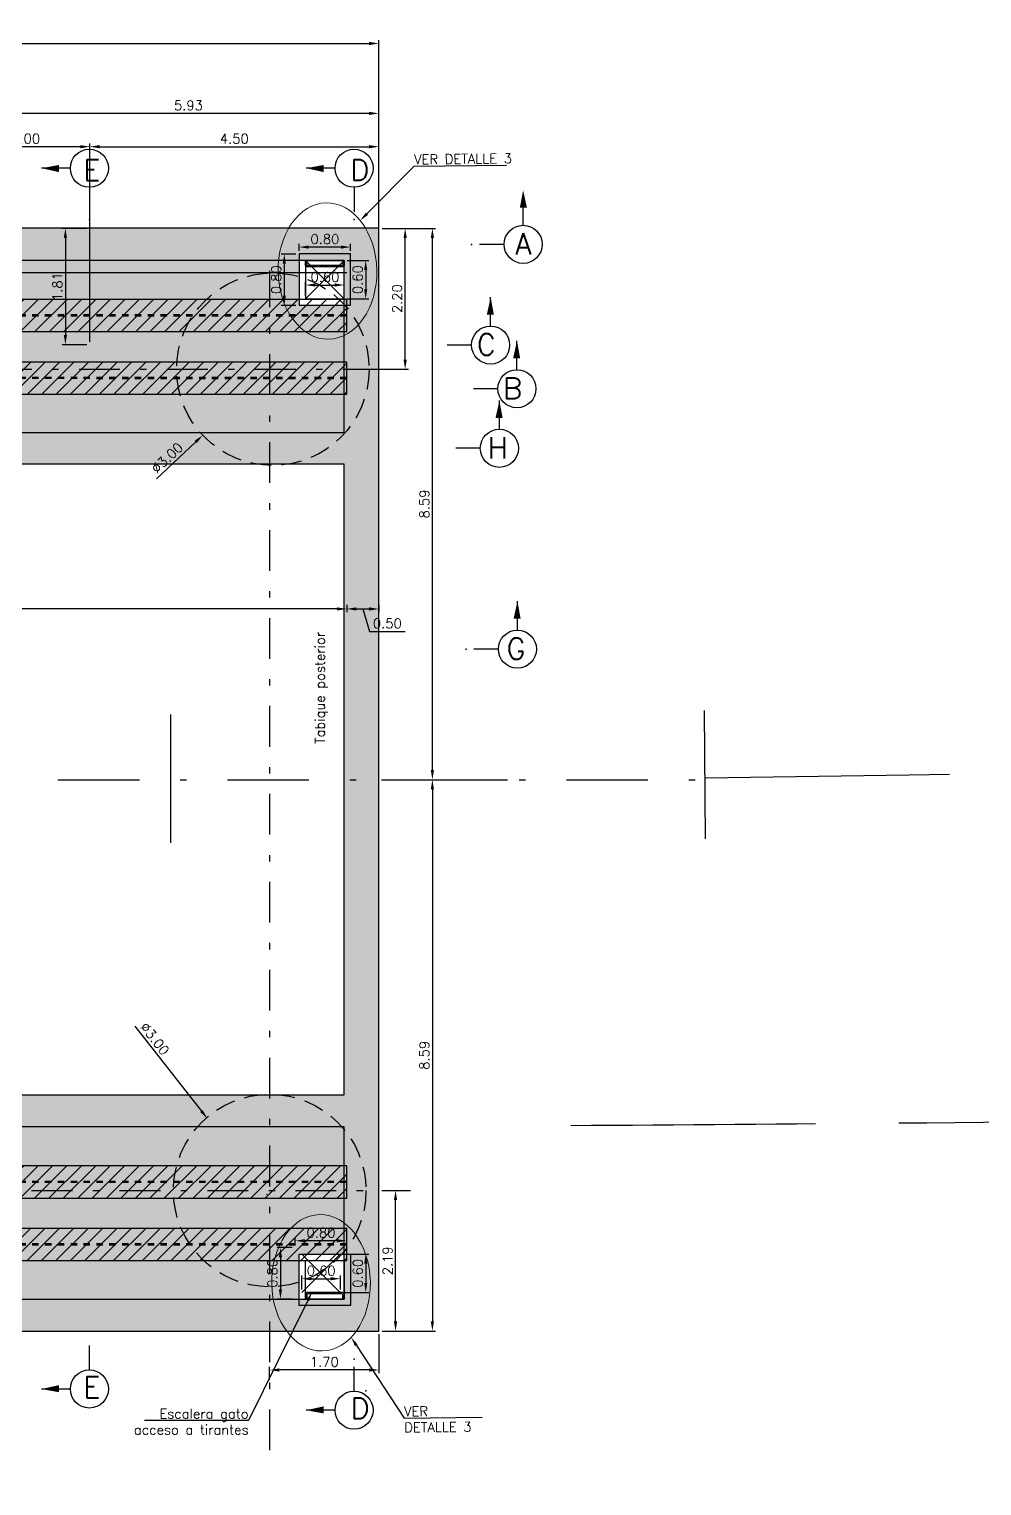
# Model space of a CAD drawing. Header units: metres. Extents: x 1080427 to 1081241, y 976768 to 977191.
# Drawn here: x 1081113.28 to 1081128.13, y 976937.18 to 976959.87 of the extents above; entities that cross this region are included whole.
import ezdxf
from ezdxf import colors
from ezdxf.entities.mleader import LeaderData, LeaderLine
from ezdxf.math import Vec2, Vec3

# ---------------------------------------------------------------- set-up
doc = ezdxf.new("R2010")
doc.units = ezdxf.units.M
doc.header["$LTSCALE"] = 25.4
for name, pattern in [('DASHDOT', [1, 0.5, -0.25, 0, -0.25]), ('DASHED', [0.75, 0.5, -0.25]), ('HIDDEN', [0.375, 0.25, -0.125])]:
    doc.linetypes.add(name, pattern=pattern)
for name, color, linetype in [('CIRCULOCONTRAP', 130, 'Continuous'), ('CONTRAPESO', 3, 'Continuous'), ('DGEO_S3E1_NUEV_BVIA', 60, 'Continuous'), ('dgeo_s3e1_nuevSTALBL', 7, 'Continuous'), ('DIMCONTRAPESO', 1, 'Continuous'), ('EJE APOYOS', 9, 'DASHDOT'), ('EJE PUENTE', 41, 'DASHDOT'), ('ESCALERAGATO', 53, 'Continuous'), ('PERFIL MET', 37, 'Continuous'), ('PILA', 3, 'Continuous'), ('R175COTR', 7, 'Continuous')]:
    doc.layers.add(name, color=color, linetype=linetype)
for name, color, linetype, lineweight in [('COTA', 1, 'Continuous', 30), ('OTROS', 8, 'Continuous', 5), ('SOLIDOREFCONT', 254, 'Continuous', 5), ('TAPACCESO', 30, 'Continuous', 30)]:
    doc.layers.add(name, color=color, linetype=linetype, lineweight=lineweight)
doc.styles.add('romans', font='romans.shx')
doc.dimstyles.new('Copy 75', dxfattribs={"dimtxt": 0.15, "dimasz": 0.15, "dimexe": 0.05, "dimexo": 0.05, "dimgap": 0.05, "dimtad": 1, "dimzin": 0, "dimdsep": 46, "dimtxsty": 'romans', "dimcen": 0.002, "dimclrd": 1, "dimclre": 1, "dimclrt": 3, "dimadec": 4, "dimazin": 0, "dimtfac": 1, "dimtofl": 0, "dimtmove": 1, "dimatfit": 3, "dimfxl": 1, "dimtolj": 1, "dimtzin": 0, "dimarcsym": 1})

# ---------------------------------------------------------------- blocks, each defined once
blk = doc.blocks.new('sta_tic')
blk.add_line((0, -0.04165), (0, 0.04165))
blk = doc.blocks.new('*D480')
at = {"layer": 'Defpoints', "color": 0, "transparency": 16777216}
for p in [(1081118.731, 976959.65), (1081118.731, 976958.078), (1081101.731, 976957.558)]:
    blk.add_point(p, dxfattribs=at)
at = {"layer": 'DIMCONTRAPESO', "color": 1, "lineweight": -2, "transparency": 16777216}
for p, q in [((1081101.731, 976957.608), (1081101.731, 976959.7)), ((1081101.881, 976959.65), (1081118.581, 976959.65)), ((1081118.731, 976958.128), (1081118.731, 976959.7))]:
    blk.add_line(p, q, dxfattribs=at)
at = {"layer": 'DIMCONTRAPESO', "color": 1, "transparency": 16777216}
for points in [[(1081101.881, 976959.675), (1081101.881, 976959.625), (1081101.731, 976959.65)], [(1081118.581, 976959.675), (1081118.581, 976959.625), (1081118.731, 976959.65)]]:
    blk.add_solid(points, dxfattribs=at)
at = {"layer": 'DIMCONTRAPESO', "color": 3, "transparency": 16777216, "insert": (1081110.231, 976959.775), "char_height": 0.15, "attachment_point": 5, "style": 'romans'}
blk.add_mtext('\\A1;17.00', dxfattribs=at)
blk = doc.blocks.new('*D481')
at = {"layer": 'Defpoints', "color": 0, "transparency": 16777216}
for p in [(1081118.231, 976950.952), (1081118.731, 976950.952), (1081118.731, 976950.84)]:
    blk.add_point(p, dxfattribs=at)
at = {"layer": 'DIMCONTRAPESO', "color": 1, "lineweight": -2, "transparency": 16777216}
for p, q in [((1081118.231, 976950.902), (1081118.231, 976950.79)), ((1081118.381, 976950.84), (1081118.581, 976950.84)), ((1081118.481, 976950.84), (1081118.586, 976950.49)), ((1081118.731, 976950.902), (1081118.731, 976950.79)), ((1081118.586, 976950.49), (1081119.144, 976950.49))]:
    blk.add_line(p, q, dxfattribs=at)
at = {"layer": 'DIMCONTRAPESO', "color": 1, "transparency": 16777216}
for points in [[(1081118.381, 976950.865), (1081118.381, 976950.815), (1081118.231, 976950.84)], [(1081118.581, 976950.865), (1081118.581, 976950.815), (1081118.731, 976950.84)]]:
    blk.add_solid(points, dxfattribs=at)
at = {"layer": 'DIMCONTRAPESO', "color": 3, "transparency": 16777216, "insert": (1081118.865, 976950.615), "char_height": 0.15, "attachment_point": 5, "style": 'romans'}
blk.add_mtext('\\A1;0.50', dxfattribs=at)
blk = doc.blocks.new('*D511')
at = {"layer": 'Defpoints', "color": 0, "transparency": 16777216}
for p in [(1081112.801, 976958.561), (1081112.801, 976958.561), (1081118.731, 976955.175)]:
    blk.add_point(p, dxfattribs=at)
at = {"layer": 'DIMCONTRAPESO', "color": 1, "lineweight": -2, "transparency": 16777216}
for p, q in [((1081118.581, 976958.561), (1081112.951, 976958.561)), ((1081118.731, 976955.225), (1081118.731, 976958.611))]:
    blk.add_line(p, q, dxfattribs=at)
at = {"layer": 'DIMCONTRAPESO', "color": 1, "transparency": 16777216}
for points in [[(1081112.951, 976958.586), (1081112.951, 976958.536), (1081112.801, 976958.561)], [(1081118.581, 976958.586), (1081118.581, 976958.536), (1081118.731, 976958.561)]]:
    blk.add_solid(points, dxfattribs=at)
at = {"layer": 'DIMCONTRAPESO', "color": 3, "transparency": 16777216, "insert": (1081115.766, 976958.686), "char_height": 0.15, "attachment_point": 5, "style": 'romans'}
blk.add_mtext('\\A1;5.93', dxfattribs=at)
blk = doc.blocks.new('*D488')
at = {"layer": 'Defpoints', "color": 0, "transparency": 16777216}
for p in [(1081118.734, 976956.77), (1081119.142, 976956.77), (1081118.732, 976954.575)]:
    blk.add_point(p, dxfattribs=at)
at = {"layer": 'DIMCONTRAPESO', "color": 1, "lineweight": -2, "transparency": 16777216}
for p, q in [((1081118.784, 976956.77), (1081119.192, 976956.77)), ((1081119.142, 976954.725), (1081119.142, 976956.62)), ((1081118.782, 976954.575), (1081119.192, 976954.575))]:
    blk.add_line(p, q, dxfattribs=at)
at = {"layer": 'DIMCONTRAPESO', "color": 1, "transparency": 16777216}
for points in [[(1081119.117, 976956.62), (1081119.167, 976956.62), (1081119.142, 976956.77)], [(1081119.117, 976954.725), (1081119.167, 976954.725), (1081119.142, 976954.575)]]:
    blk.add_solid(points, dxfattribs=at)
at = {"layer": 'DIMCONTRAPESO', "color": 3, "transparency": 16777216, "insert": (1081119.017, 976955.673), "char_height": 0.15, "attachment_point": 5, "rotation": 90, "style": 'romans'}
blk.add_mtext('\\A1;2.20', dxfattribs=at)
blk = doc.blocks.new('*D512')
at = {"layer": 'Defpoints', "color": 0, "transparency": 16777216}
for p in [(1081118.731, 976941.779), (1081118.992, 976941.779), (1081118.734, 976939.589)]:
    blk.add_point(p, dxfattribs=at)
at = {"layer": 'DIMCONTRAPESO', "color": 1, "lineweight": -2, "transparency": 16777216}
for p, q in [((1081118.781, 976941.779), (1081119.042, 976941.779)), ((1081118.992, 976939.739), (1081118.992, 976941.629)), ((1081118.784, 976939.589), (1081119.042, 976939.589))]:
    blk.add_line(p, q, dxfattribs=at)
at = {"layer": 'DIMCONTRAPESO', "color": 1, "transparency": 16777216}
for points in [[(1081118.967, 976941.629), (1081119.017, 976941.629), (1081118.992, 976941.779)], [(1081118.967, 976939.739), (1081119.017, 976939.739), (1081118.992, 976939.589)]]:
    blk.add_solid(points, dxfattribs=at)
at = {"layer": 'DIMCONTRAPESO', "color": 3, "transparency": 16777216, "insert": (1081118.867, 976940.684), "char_height": 0.15, "attachment_point": 5, "rotation": 90, "style": 'romans'}
blk.add_mtext('\\A1;2.19', dxfattribs=at)
blk = doc.blocks.new('*D513')
at = {"layer": 'Defpoints', "color": 0, "transparency": 16777216}
for p in [(1081118.734, 976939.589), (1081117.031, 976938.983), (1081117.031, 976938.778)]:
    blk.add_point(p, dxfattribs=at)
at = {"layer": 'DIMCONTRAPESO', "color": 1, "lineweight": -2, "transparency": 16777216}
for p, q in [((1081118.734, 976939.539), (1081118.734, 976938.933)), ((1081117.031, 976938.828), (1081117.031, 976939.033)), ((1081118.584, 976938.983), (1081117.181, 976938.983))]:
    blk.add_line(p, q, dxfattribs=at)
at = {"layer": 'DIMCONTRAPESO', "color": 1, "transparency": 16777216}
for points in [[(1081117.181, 976939.008), (1081117.181, 976938.958), (1081117.031, 976938.983)], [(1081118.584, 976939.008), (1081118.584, 976938.958), (1081118.734, 976938.983)]]:
    blk.add_solid(points, dxfattribs=at)
at = {"layer": 'DIMCONTRAPESO', "color": 3, "transparency": 16777216, "insert": (1081117.883, 976939.108), "char_height": 0.15, "attachment_point": 5, "style": 'romans'}
blk.add_mtext('\\A1;1.70', dxfattribs=at)
blk = doc.blocks.new('*D489')
at = {"layer": 'Defpoints', "color": 0, "transparency": 16777216}
for p in [(1081102.231, 976950.84), (1081102.231, 976950.84), (1081118.231, 976950.84)]:
    blk.add_point(p, dxfattribs=at)
at = {"layer": 'DIMCONTRAPESO', "color": 1, "lineweight": -2, "transparency": 16777216}
blk.add_line((1081118.081, 976950.84), (1081102.381, 976950.84), dxfattribs=at)
at = {"layer": 'DIMCONTRAPESO', "color": 1, "transparency": 16777216}
for points in [[(1081102.381, 976950.865), (1081102.381, 976950.815), (1081102.231, 976950.84)], [(1081118.081, 976950.865), (1081118.081, 976950.815), (1081118.231, 976950.84)]]:
    blk.add_solid(points, dxfattribs=at)
at = {"layer": 'DIMCONTRAPESO', "color": 3, "transparency": 16777216, "insert": (1081110.231, 976950.965), "char_height": 0.15, "attachment_point": 5, "style": 'romans'}
blk.add_mtext('\\A1;16.00', dxfattribs=at)
blk = doc.blocks.new('*D514')
at = {"layer": 'Defpoints', "color": 0, "transparency": 16777216}
for p in [(1081119.376, 976948.18), (1081118.734, 976939.589), (1081119.566, 976939.589)]:
    blk.add_point(p, dxfattribs=at)
at = {"layer": 'DIMCONTRAPESO', "color": 1, "lineweight": -2, "transparency": 16777216}
for p, q in [((1081119.426, 976948.18), (1081119.616, 976948.18)), ((1081119.566, 976948.03), (1081119.566, 976939.739)), ((1081118.784, 976939.589), (1081119.616, 976939.589))]:
    blk.add_line(p, q, dxfattribs=at)
at = {"layer": 'DIMCONTRAPESO', "color": 1, "transparency": 16777216}
for points in [[(1081119.541, 976948.03), (1081119.591, 976948.03), (1081119.566, 976948.18)], [(1081119.541, 976939.739), (1081119.591, 976939.739), (1081119.566, 976939.589)]]:
    blk.add_solid(points, dxfattribs=at)
at = {"layer": 'DIMCONTRAPESO', "color": 3, "transparency": 16777216, "insert": (1081119.441, 976943.885), "char_height": 0.15, "attachment_point": 5, "rotation": 90, "style": 'romans'}
blk.add_mtext('\\A1;8.59', dxfattribs=at)
blk = doc.blocks.new('*D491')
at = {"layer": 'Defpoints', "color": 0, "transparency": 16777216}
for p in [(1081116.061, 976942.9), (1081117.916, 976940.542)]:
    blk.add_point(p, dxfattribs=at)
at = {"layer": 'DIMCONTRAPESO', "color": 1, "lineweight": -2, "transparency": 16777216}
for p, q in [((1081114.929, 976944.338), (1081115.968, 976943.018)), ((1081116.987, 976941.721), (1081116.991, 976941.721)), ((1081116.989, 976941.719), (1081116.989, 976941.723))]:
    blk.add_line(p, q, dxfattribs=at)
at = {"layer": 'DIMCONTRAPESO', "color": 1, "transparency": 16777216}
blk.add_solid([(1081115.988, 976943.033), (1081115.949, 976943.002), (1081116.061, 976942.9)], dxfattribs=at)
at = {"layer": 'DIMCONTRAPESO', "color": 3, "transparency": 16777216, "insert": (1081115.242, 976944.143), "char_height": 0.15, "attachment_point": 5, "rotation": 308.2008, "style": 'romans'}
blk.add_mtext('\\A1;∅3.00', dxfattribs=at)
blk = doc.blocks.new('*D494')
at = {"layer": 'Defpoints', "color": 0, "transparency": 16777216}
for p in [(1081112.231, 976958.042), (1081112.231, 976958.042), (1081114.231, 976954.953)]:
    blk.add_point(p, dxfattribs=at)
at = {"layer": 'DIMCONTRAPESO', "color": 1, "lineweight": -2, "transparency": 16777216}
for p, q in [((1081114.081, 976958.042), (1081112.381, 976958.042)), ((1081114.231, 976955.003), (1081114.231, 976958.092))]:
    blk.add_line(p, q, dxfattribs=at)
at = {"layer": 'DIMCONTRAPESO', "color": 1, "transparency": 16777216}
for points in [[(1081112.381, 976958.067), (1081112.381, 976958.017), (1081112.231, 976958.042)], [(1081114.081, 976958.067), (1081114.081, 976958.017), (1081114.231, 976958.042)]]:
    blk.add_solid(points, dxfattribs=at)
at = {"layer": 'DIMCONTRAPESO', "color": 3, "transparency": 16777216, "insert": (1081113.231, 976958.167), "char_height": 0.15, "attachment_point": 5, "style": 'romans'}
blk.add_mtext('\\A1;2.00', dxfattribs=at)
blk = doc.blocks.new('*D499')
at = {"layer": 'Defpoints', "color": 0, "transparency": 16777216}
for p in [(1081117.491, 976956.478), (1081117.491, 976956.37), (1081118.291, 976956.37)]:
    blk.add_point(p, dxfattribs=at)
at = {"layer": 'DIMCONTRAPESO', "color": 1, "lineweight": -2, "transparency": 16777216}
for p, q in [((1081117.491, 976956.42), (1081117.491, 976956.528)), ((1081118.141, 976956.478), (1081117.641, 976956.478)), ((1081118.291, 976956.42), (1081118.291, 976956.528))]:
    blk.add_line(p, q, dxfattribs=at)
at = {"layer": 'DIMCONTRAPESO', "color": 1, "transparency": 16777216}
for points in [[(1081117.641, 976956.503), (1081117.641, 976956.453), (1081117.491, 976956.478)], [(1081118.141, 976956.503), (1081118.141, 976956.453), (1081118.291, 976956.478)]]:
    blk.add_solid(points, dxfattribs=at)
at = {"layer": 'DIMCONTRAPESO', "color": 3, "transparency": 16777216, "insert": (1081117.891, 976956.603), "char_height": 0.15, "attachment_point": 5, "style": 'romans'}
blk.add_mtext('\\A1;0.80', dxfattribs=at)
blk = doc.blocks.new('*D501')
at = {"layer": 'Defpoints', "color": 0, "transparency": 16777216}
for p in [(1081118.194, 976955.887), (1081117.591, 976955.67), (1081118.194, 976955.67)]:
    blk.add_point(p, dxfattribs=at)
at = {"layer": 'DIMCONTRAPESO', "color": 1, "lineweight": -2, "transparency": 16777216}
for p, q in [((1081117.591, 976955.72), (1081117.591, 976955.937)), ((1081117.741, 976955.887), (1081118.044, 976955.887)), ((1081118.194, 976955.72), (1081118.194, 976955.937))]:
    blk.add_line(p, q, dxfattribs=at)
at = {"layer": 'DIMCONTRAPESO', "color": 1, "transparency": 16777216}
for points in [[(1081117.741, 976955.912), (1081117.741, 976955.862), (1081117.591, 976955.887)], [(1081118.044, 976955.912), (1081118.044, 976955.862), (1081118.194, 976955.887)]]:
    blk.add_solid(points, dxfattribs=at)
at = {"layer": 'DIMCONTRAPESO', "color": 3, "transparency": 16777216, "insert": (1081117.893, 976956.012), "char_height": 0.15, "attachment_point": 5, "style": 'romans'}
blk.add_mtext('\\A1;0.60', dxfattribs=at)
blk = doc.blocks.new('*D502')
at = {"layer": 'Defpoints', "color": 0, "transparency": 16777216}
for p in [(1081117.491, 976956.37), (1081117.259, 976955.57), (1081117.491, 976955.57)]:
    blk.add_point(p, dxfattribs=at)
at = {"layer": 'DIMCONTRAPESO', "color": 1, "lineweight": -2, "transparency": 16777216}
for p, q in [((1081117.441, 976956.37), (1081117.209, 976956.37)), ((1081117.259, 976956.22), (1081117.259, 976955.72)), ((1081117.441, 976955.57), (1081117.209, 976955.57))]:
    blk.add_line(p, q, dxfattribs=at)
at = {"layer": 'DIMCONTRAPESO', "color": 1, "transparency": 16777216}
for points in [[(1081117.234, 976956.22), (1081117.284, 976956.22), (1081117.259, 976956.37)], [(1081117.234, 976955.72), (1081117.284, 976955.72), (1081117.259, 976955.57)]]:
    blk.add_solid(points, dxfattribs=at)
at = {"layer": 'DIMCONTRAPESO', "color": 3, "transparency": 16777216, "insert": (1081117.134, 976955.97), "char_height": 0.15, "attachment_point": 5, "rotation": 90, "style": 'romans'}
blk.add_mtext('\\A1;0.80', dxfattribs=at)
blk = doc.blocks.new('*D500')
at = {"layer": 'Defpoints', "color": 0, "transparency": 16777216}
for p in [(1081118.191, 976956.27), (1081118.191, 976955.67), (1081118.527, 976955.67)]:
    blk.add_point(p, dxfattribs=at)
at = {"layer": 'DIMCONTRAPESO', "color": 1, "lineweight": -2, "transparency": 16777216}
for p, q in [((1081118.241, 976956.27), (1081118.577, 976956.27)), ((1081118.527, 976956.12), (1081118.527, 976955.82)), ((1081118.241, 976955.67), (1081118.577, 976955.67))]:
    blk.add_line(p, q, dxfattribs=at)
at = {"layer": 'DIMCONTRAPESO', "color": 1, "transparency": 16777216}
for points in [[(1081118.502, 976956.12), (1081118.552, 976956.12), (1081118.527, 976956.27)], [(1081118.502, 976955.82), (1081118.552, 976955.82), (1081118.527, 976955.67)]]:
    blk.add_solid(points, dxfattribs=at)
at = {"layer": 'DIMCONTRAPESO', "color": 3, "transparency": 16777216, "insert": (1081118.402, 976955.97), "char_height": 0.15, "attachment_point": 5, "rotation": 90, "style": 'romans'}
blk.add_mtext('\\A1;0.60', dxfattribs=at)
blk = doc.blocks.new('*D503')
at = {"layer": 'Defpoints', "color": 0, "transparency": 16777216}
for p in [(1081117.431, 976940.996), (1081117.431, 976940.889), (1081118.231, 976940.889)]:
    blk.add_point(p, dxfattribs=at)
at = {"layer": 'DIMCONTRAPESO', "color": 1, "lineweight": -2, "transparency": 16777216}
for p, q in [((1081117.431, 976940.939), (1081117.431, 976941.046)), ((1081118.081, 976940.996), (1081117.581, 976940.996)), ((1081118.231, 976940.939), (1081118.231, 976941.046))]:
    blk.add_line(p, q, dxfattribs=at)
at = {"layer": 'DIMCONTRAPESO', "color": 1, "transparency": 16777216}
for points in [[(1081117.581, 976941.021), (1081117.581, 976940.971), (1081117.431, 976940.996)], [(1081118.081, 976941.021), (1081118.081, 976940.971), (1081118.231, 976940.996)]]:
    blk.add_solid(points, dxfattribs=at)
at = {"layer": 'DIMCONTRAPESO', "color": 3, "transparency": 16777216, "insert": (1081117.831, 976941.121), "char_height": 0.15, "attachment_point": 5, "style": 'romans'}
blk.add_mtext('\\A1;0.80', dxfattribs=at)
blk = doc.blocks.new('*D504')
at = {"layer": 'Defpoints', "color": 0, "transparency": 16777216}
for p in [(1081118.131, 976940.789), (1081118.131, 976940.189), (1081118.528, 976940.189)]:
    blk.add_point(p, dxfattribs=at)
at = {"layer": 'DIMCONTRAPESO', "color": 1, "lineweight": -2, "transparency": 16777216}
for p, q in [((1081118.181, 976940.789), (1081118.578, 976940.789)), ((1081118.528, 976940.639), (1081118.528, 976940.339)), ((1081118.181, 976940.189), (1081118.578, 976940.189))]:
    blk.add_line(p, q, dxfattribs=at)
at = {"layer": 'DIMCONTRAPESO', "color": 1, "transparency": 16777216}
for points in [[(1081118.503, 976940.639), (1081118.553, 976940.639), (1081118.528, 976940.789)], [(1081118.503, 976940.339), (1081118.553, 976940.339), (1081118.528, 976940.189)]]:
    blk.add_solid(points, dxfattribs=at)
at = {"layer": 'DIMCONTRAPESO', "color": 3, "transparency": 16777216, "insert": (1081118.403, 976940.489), "char_height": 0.15, "attachment_point": 5, "rotation": 90, "style": 'romans'}
blk.add_mtext('\\A1;0.60', dxfattribs=at)
blk = doc.blocks.new('*D505')
at = {"layer": 'Defpoints', "color": 0, "transparency": 16777216}
for p in [(1081118.134, 976940.405), (1081117.531, 976940.189), (1081118.134, 976940.189)]:
    blk.add_point(p, dxfattribs=at)
at = {"layer": 'DIMCONTRAPESO', "color": 1, "lineweight": -2, "transparency": 16777216}
for p, q in [((1081117.531, 976940.239), (1081117.531, 976940.455)), ((1081117.681, 976940.405), (1081117.984, 976940.405)), ((1081118.134, 976940.239), (1081118.134, 976940.455))]:
    blk.add_line(p, q, dxfattribs=at)
at = {"layer": 'DIMCONTRAPESO', "color": 1, "transparency": 16777216}
for points in [[(1081117.681, 976940.43), (1081117.681, 976940.38), (1081117.531, 976940.405)], [(1081117.984, 976940.43), (1081117.984, 976940.38), (1081118.134, 976940.405)]]:
    blk.add_solid(points, dxfattribs=at)
at = {"layer": 'DIMCONTRAPESO', "color": 3, "transparency": 16777216, "insert": (1081117.833, 976940.53), "char_height": 0.15, "attachment_point": 5, "style": 'romans'}
blk.add_mtext('\\A1;0.60', dxfattribs=at)
blk = doc.blocks.new('*D506')
at = {"layer": 'Defpoints', "color": 0, "transparency": 16777216}
for p in [(1081117.431, 976940.889), (1081117.199, 976940.089), (1081117.431, 976940.089)]:
    blk.add_point(p, dxfattribs=at)
at = {"layer": 'DIMCONTRAPESO', "color": 1, "lineweight": -2, "transparency": 16777216}
for p, q in [((1081117.381, 976940.889), (1081117.149, 976940.889)), ((1081117.199, 976940.739), (1081117.199, 976940.239)), ((1081117.381, 976940.089), (1081117.149, 976940.089))]:
    blk.add_line(p, q, dxfattribs=at)
at = {"layer": 'DIMCONTRAPESO', "color": 1, "transparency": 16777216}
for points in [[(1081117.174, 976940.739), (1081117.224, 976940.739), (1081117.199, 976940.889)], [(1081117.174, 976940.239), (1081117.224, 976940.239), (1081117.199, 976940.089)]]:
    blk.add_solid(points, dxfattribs=at)
at = {"layer": 'DIMCONTRAPESO', "color": 3, "transparency": 16777216, "insert": (1081117.074, 976940.489), "char_height": 0.15, "attachment_point": 5, "rotation": 90, "style": 'romans'}
blk.add_mtext('\\A1;0.80', dxfattribs=at)
blk = doc.blocks.new('*D508')
at = {"layer": 'Defpoints', "color": 0, "transparency": 16777216}
for p in [(1081118.784, 976956.77), (1081119.566, 976956.77), (1081119.566, 976948.18)]:
    blk.add_point(p, dxfattribs=at)
at = {"layer": 'DIMCONTRAPESO', "color": 1, "lineweight": -2, "transparency": 16777216}
for p, q in [((1081118.834, 976956.77), (1081119.616, 976956.77)), ((1081119.566, 976948.33), (1081119.566, 976956.62))]:
    blk.add_line(p, q, dxfattribs=at)
at = {"layer": 'DIMCONTRAPESO', "color": 1, "transparency": 16777216}
for points in [[(1081119.541, 976956.62), (1081119.591, 976956.62), (1081119.566, 976956.77)], [(1081119.541, 976948.33), (1081119.591, 976948.33), (1081119.566, 976948.18)]]:
    blk.add_solid(points, dxfattribs=at)
at = {"layer": 'DIMCONTRAPESO', "color": 3, "transparency": 16777216, "insert": (1081119.441, 976952.475), "char_height": 0.15, "attachment_point": 5, "rotation": 90, "style": 'romans'}
blk.add_mtext('\\A1;8.59', dxfattribs=at)
blk = doc.blocks.new('*D509')
at = {"layer": 'Defpoints', "color": 0, "transparency": 16777216}
for p in [(1081114.231, 976958.042), (1081118.731, 976958.042), (1081118.731, 976958.042)]:
    blk.add_point(p, dxfattribs=at)
at = {"layer": 'DIMCONTRAPESO', "color": 1, "lineweight": -2, "transparency": 16777216}
blk.add_line((1081114.381, 976958.042), (1081118.581, 976958.042), dxfattribs=at)
at = {"layer": 'DIMCONTRAPESO', "color": 1, "transparency": 16777216}
for points in [[(1081114.381, 976958.067), (1081114.381, 976958.017), (1081114.231, 976958.042)], [(1081118.581, 976958.067), (1081118.581, 976958.017), (1081118.731, 976958.042)]]:
    blk.add_solid(points, dxfattribs=at)
at = {"layer": 'DIMCONTRAPESO', "color": 3, "transparency": 16777216, "insert": (1081116.481, 976958.167), "char_height": 0.15, "attachment_point": 5, "style": 'romans'}
blk.add_mtext('\\A1;4.50', dxfattribs=at)
blk = doc.blocks.new('*D510')
at = {"layer": 'Defpoints', "color": 0, "transparency": 16777216}
for p in [(1081114.231, 976956.77), (1081113.849, 976954.956), (1081114.231, 976954.956)]:
    blk.add_point(p, dxfattribs=at)
at = {"layer": 'DIMCONTRAPESO', "color": 1, "lineweight": -2, "transparency": 16777216}
for p, q in [((1081114.181, 976956.77), (1081113.799, 976956.77)), ((1081113.849, 976956.62), (1081113.849, 976955.106)), ((1081114.181, 976954.956), (1081113.799, 976954.956))]:
    blk.add_line(p, q, dxfattribs=at)
at = {"layer": 'DIMCONTRAPESO', "color": 1, "transparency": 16777216}
for points in [[(1081113.824, 976956.62), (1081113.874, 976956.62), (1081113.849, 976956.77)], [(1081113.824, 976955.106), (1081113.874, 976955.106), (1081113.849, 976954.956)]]:
    blk.add_solid(points, dxfattribs=at)
at = {"layer": 'DIMCONTRAPESO', "color": 3, "transparency": 16777216, "insert": (1081113.724, 976955.863), "char_height": 0.15, "attachment_point": 5, "rotation": 90, "style": 'romans'}
blk.add_mtext('\\A1;1.81', dxfattribs=at)
blk = doc.blocks.new('*D824')
at = {"layer": 'Defpoints', "color": 0, "transparency": 16777216}
for p in [(1081118.171, 976955.605), (1081115.989, 976953.546)]:
    blk.add_point(p, dxfattribs=at)
at = {"layer": 'DIMCONTRAPESO', "color": 1, "lineweight": -2, "transparency": 16777216}
for p, q in [((1081117.078, 976954.575), (1081117.082, 976954.575)), ((1081117.08, 976954.573), (1081117.08, 976954.577)), ((1081115.267, 976952.865), (1081115.88, 976953.443))]:
    blk.add_line(p, q, dxfattribs=at)
at = {"layer": 'DIMCONTRAPESO', "color": 1, "transparency": 16777216}
blk.add_solid([(1081115.863, 976953.462), (1081115.897, 976953.425), (1081115.989, 976953.546)], dxfattribs=at)
at = {"layer": 'DIMCONTRAPESO', "color": 3, "transparency": 16777216, "insert": (1081115.433, 976953.194), "char_height": 0.15, "attachment_point": 5, "rotation": 43.3252, "style": 'romans'}
blk.add_mtext('\\A1;∅3.00', dxfattribs=at)

msp = doc.modelspace()

# ---------------------------------------------------------------- hatches: boundary and pattern name
at = {"layer": 'PERFIL MET', "linetype": 'HIDDEN', "ltscale": 0.005}
h = msp.add_hatch(dxfattribs=at)
h.set_pattern_fill('ANSI31', color=256, scale=0.05)
h.set_pattern_definition([(45, (0, 1.30617), (-0.112253201513, 0.112253201513), [])])
h.paths.add_polyline_path([(1081118.231387, 976955.660512), (1081097.731387, 976955.660512), (1081097.731387, 976955.160512), (1081118.231387, 976955.160512)])
h = msp.add_hatch(dxfattribs=at)
h.set_pattern_fill('ANSI31', color=256, scale=0.05)
h.set_pattern_definition([(45, (0, 0), (-0.112253201513, 0.112253201513), [])])
h.paths.add_polyline_path([(1081118.231387, 976954.6855), (1081097.731387, 976954.6855), (1081097.731387, 976954.1855), (1081118.231387, 976954.1855)])
h = msp.add_hatch(dxfattribs=at)
h.set_pattern_fill('ANSI31', color=256, scale=0.05)
h.set_pattern_definition([(45, (0, -12.18698), (-0.112253201513, 0.112253201513), [])])
h.paths.add_polyline_path([(1081118.231387, 976942.166648), (1081097.731387, 976942.158525), (1081097.731387, 976941.658525), (1081118.231387, 976941.666648)])
h = msp.add_hatch(dxfattribs=at)
h.set_pattern_fill('ANSI31', color=256, scale=0.05)
h.set_pattern_definition([(45, (0, -13.49316), (-0.112253201513, 0.112253201513), [])])
h.paths.add_polyline_path([(1081118.231387, 976941.187575), (1081097.731387, 976941.187575), (1081097.731387, 976940.687575), (1081118.231387, 976940.687575)])
at = {"layer": 'SOLIDOREFCONT', "transparency": 33554541}
h = msp.add_hatch(color=251, dxfattribs=at)
h.dxf.hatch_style = 1
h.paths.add_polyline_path([(1081118.734118, 976956.770435), (1081101.731391, 976956.770435), (1081101.731391, 976939.588493), (1081118.734118, 976939.589493)])
h.paths.add_polyline_path([(1081118.191387, 976953.590488), (1081102.231387, 976953.590488), (1081102.231387, 976956.270488), (1081118.191387, 976956.270488)], flags=16)
h.paths.add_polyline_path([(1081118.191387, 976953.095342), (1081118.191387, 976943.269493), (1081102.231387, 976943.269493), (1081102.231387, 976953.095342)], flags=16)
h.paths.add_polyline_path([(1081118.191387, 976942.769493), (1081118.191387, 976940.088993), (1081102.231387, 976940.088993), (1081102.231387, 976942.769493)], flags=16)
at = {"layer": 'SOLIDOREFCONT', "transparency": 33554546}
h = msp.add_hatch(color=252, dxfattribs=at)
h.dxf.hatch_style = 1
h.paths.add_polyline_path([(1081117.491387, 976956.270488), (1081117.491387, 976955.570488), (1081118.231387, 976955.570488), (1081118.231387, 976953.590488), (1081102.231387, 976953.590488), (1081102.231387, 976956.270488)])
h = msp.add_hatch(color=252, dxfattribs=at)
h.dxf.hatch_style = 1
h.paths.add_polyline_path([(1081117.491387, 976940.088993), (1081117.491387, 976940.788993), (1081118.191387, 976940.788993), (1081118.191387, 976942.769493), (1081102.231387, 976942.769493), (1081102.231387, 976940.088993)])

# ---------------------------------------------------------------- linework, layer by layer
for p, q in [((1081113.928927, 976957.706783), (1081113.477875, 976957.706783)), ((1081118.05183, 976957.706783), (1081117.600779, 976957.706783)), ((1081114.223175, 976957.409473), (1081114.223175, 976957.028289)), ((1081118.346079, 976957.409473), (1081118.346079, 976957.028289)), ((1081114.223175, 976938.983834), (1081114.223175, 976939.365018)), ((1081118.346079, 976938.653499), (1081118.346079, 976939.034683)), ((1081113.928927, 976938.686524), (1081113.477875, 976938.686524)), ((1081118.05183, 976938.356189), (1081117.600779, 976938.356189))]:
    msp.add_line(p, q)
for p in [(1081114.223175, 976956.909637), (1081118.346079, 976956.909637), (1081118.346079, 976939.153335), (1081118.528768, 976938.657864)]:
    msp.add_point(p)
for points in [[(1081113.74873, 976957.646861), (1081113.74873, 976957.756618), (1081113.477875, 976957.706783)], [(1081117.871634, 976957.646861), (1081117.871634, 976957.756618), (1081117.600779, 976957.706783)], [(1081113.74873, 976938.746446), (1081113.74873, 976938.636689), (1081113.477875, 976938.686524)], [(1081117.871634, 976938.416111), (1081117.871634, 976938.306354), (1081117.600779, 976938.356189)]]:
    msp.add_solid(points)
at = {"layer": 'CIRCULOCONTRAP'}
for centre in [(1081114.223175, 976957.706104), (1081118.346079, 976957.706104), (1081120.979958, 976956.520462), (1081120.473054, 976954.951468), (1081120.882924, 976954.2706), (1081120.609148, 976953.342915), (1081120.889996, 976950.213755), (1081114.223175, 976938.687203), (1081118.346079, 976938.356868)]:
    msp.add_circle(centre, 0.296631, dxfattribs=at)
at = {"layer": 'CONTRAPESO'}
for points in [[(1081118.734118, 976956.770435), (1081101.731387, 976956.770435), (1081101.731387, 976939.588493), (1081118.734118, 976939.589493)], [(1081118.191387, 976943.269493), (1081118.191387, 976953.095342), (1081102.231387, 976953.095342), (1081102.231387, 976943.269493)]]:
    msp.add_lwpolyline(points, close=True, dxfattribs=at)
for points in [[(1081102.231387, 976953.575628), (1081102.231387, 976953.590488), (1081118.191387, 976953.590488), (1081118.191387, 976956.270488), (1081102.231387, 976956.270488), (1081102.231387, 976953.575628)], [(1081102.231387, 976940.088993), (1081102.231387, 976940.088993), (1081118.191387, 976940.088993), (1081118.191387, 976942.769493), (1081102.231387, 976942.769493), (1081102.231387, 976940.088993)]]:
    msp.add_lwpolyline(points, dxfattribs=at)
at = {"layer": 'DGEO_S3E1_NUEV_BVIA', "linetype": 'DASHED', "ltscale": 0.3}
for points in [[(1081159.779205, 976949.062314, -0.001701264), (1081154.775332, 976948.86646, -0.002098324), (1081147.778829, 976948.645847, -0.001818547), (1081140.780809, 976948.480049, -0.000194104), (1081123.813073, 976948.206399, -0.001258993)], [(1081121.724568, 976942.79385, 0.000712189), (1081126.831081, 976942.83182, 0.001258993), (1081133.858064, 976942.911776, 0.00153877), (1081140.890585, 976943.031154, 0.00050746), (1081142.854544, 976943.072533, 0.002098324)]]:
    msp.add_lwpolyline(points, format="xyb", dxfattribs=at)
at = {"layer": 'DIMCONTRAPESO'}
msp.add_lwpolyline([(1081118.231387, 976956.075302), (1081102.261453, 976956.075302)], dxfattribs=at)
at = {"layer": 'DIMCONTRAPESO', "color": 2}
msp.add_lwpolyline([(1081118.774118, 976948.179964), (1081120.733975, 976948.179964)], dxfattribs=at)
at = {"layer": 'EJE APOYOS', "ltscale": 0.05}
for points in [[(1081117.031479, 976937.733821), (1081117.031479, 976956.109354)], [(1081101.731387, 976954.575352), (1081119.158094, 976954.575352)], [(1081100.993512, 976941.779376), (1081119.22417, 976941.779376)]]:
    msp.add_lwpolyline(points, dxfattribs=at)
at = {"layer": 'EJE PUENTE', "ltscale": 0.1}
msp.add_lwpolyline([(1080643.813269, 976948.179964), (1081123.813502, 976948.179964)], dxfattribs=at)
at = {"layer": 'ESCALERAGATO'}
for points in [[(1081118.166387, 976956.170869), (1081117.616387, 976956.170869, -0.414213562), (1081117.591387, 976956.195869), (1081117.591387, 976956.270488), (1081118.191387, 976956.270488), (1081118.191387, 976956.195869, -0.414213562)], [(1081118.156387, 976956.190869), (1081117.626387, 976956.190869, -0.414213562), (1081117.611387, 976956.205869), (1081117.611387, 976956.270488), (1081118.171387, 976956.270488), (1081118.171387, 976956.205869, -0.414213562)], [(1081118.166387, 976940.188612), (1081117.616387, 976940.188612, 0.414213562), (1081117.591387, 976940.163612), (1081117.591387, 976940.088993), (1081118.191387, 976940.088993), (1081118.191387, 976940.163612, 0.414213562)], [(1081118.156387, 976940.168612), (1081117.626387, 976940.168612, 0.414213562), (1081117.611387, 976940.153612), (1081117.611387, 976940.088993), (1081118.171387, 976940.088993), (1081118.171387, 976940.153612, 0.414213562)]]:
    msp.add_lwpolyline(points, format="xyb", close=True, dxfattribs=at)
at = {"layer": 'OTROS', "extrusion": (0, 0, -1)}
for centre in [(1081117.931197, 976956.104506), (1081117.831182, 976940.341655)]:
    msp.add_ellipse(centre, major_axis=(-0.020022, 1.062258), ratio=0.723677947, dxfattribs=at)
at = {"layer": 'PERFIL MET'}
for points in [[(1081118.231387, 976955.660512), (1081097.731387, 976955.660512), (1081097.731387, 976955.160512), (1081118.231387, 976955.160512)], [(1081118.231387, 976954.6855), (1081097.731387, 976954.6855), (1081097.731387, 976954.1855), (1081118.231387, 976954.1855)], [(1081118.231387, 976942.162587), (1081097.731387, 976942.162587), (1081097.731387, 976941.662587), (1081118.231387, 976941.662587)], [(1081118.231387, 976941.187575), (1081097.731387, 976941.187575), (1081097.731387, 976940.687575), (1081118.231387, 976940.687575)]]:
    msp.add_lwpolyline(points, close=True, dxfattribs=at)
at = {"layer": 'PERFIL MET', "linetype": 'HIDDEN', "ltscale": 0.005}
for points in [[(1081118.231387, 976955.420037), (1081097.731387, 976955.420037)], [(1081118.231387, 976955.400987), (1081097.731387, 976955.400987)], [(1081118.231387, 976954.445025), (1081097.731387, 976954.445025)], [(1081118.231387, 976954.425975), (1081097.731387, 976954.4355)], [(1081118.231387, 976941.922112), (1081097.731387, 976941.922112)], [(1081118.231387, 976941.903062), (1081097.731387, 976941.903062)], [(1081118.231387, 976940.9471), (1081097.731387, 976940.9471)], [(1081118.231387, 976940.92805), (1081097.731387, 976940.92805)]]:
    msp.add_lwpolyline(points, dxfattribs=at)
at = {"layer": 'PILA', "color": 9, "linetype": 'HIDDEN', "ltscale": 0.05}
for centre in [(1081117.080121, 976954.575454), (1081117.031479, 976941.779478)]:
    msp.add_circle(centre, 1.5, dxfattribs=at)
at = {"layer": 'R175COTR'}
for p, q in [((1081120.980637, 976956.81471), (1081120.980637, 976957.265762)), ((1081120.683327, 976956.520462), (1081120.302144, 976956.520462)), ((1081120.473733, 976955.245716), (1081120.473733, 976955.696768)), ((1081120.176423, 976954.951468), (1081119.795239, 976954.951468)), ((1081120.883603, 976954.564848), (1081120.883603, 976955.0159)), ((1081120.586293, 976954.2706), (1081120.20511, 976954.2706)), ((1081120.609827, 976953.637163), (1081120.609827, 976954.088215)), ((1081120.312517, 976953.342915), (1081119.931333, 976953.342915)), ((1081120.890675, 976950.508003), (1081120.890675, 976950.959055)), ((1081120.593365, 976950.213755), (1081120.212181, 976950.213755))]:
    msp.add_line(p, q, dxfattribs=at)
for p in [(1081120.175214, 976956.518595), (1081120.093529, 976950.213755)]:
    msp.add_point(p, dxfattribs=at)
for points in [[(1081121.039013, 976957.093616), (1081120.929255, 976957.093616), (1081120.979091, 976957.364471)], [(1081120.413811, 976955.425913), (1081120.523568, 976955.425913), (1081120.473733, 976955.696768)], [(1081120.823682, 976954.745045), (1081120.933439, 976954.745045), (1081120.883603, 976955.0159)], [(1081120.549905, 976953.81736), (1081120.659662, 976953.81736), (1081120.609827, 976954.088215)], [(1081120.830753, 976950.6882), (1081120.94051, 976950.6882), (1081120.890675, 976950.959055)]]:
    msp.add_solid(points, dxfattribs=at)
at = {"layer": 'TAPACCESO'}
for p, q in [((1081118.191387, 976956.270488), (1081117.591387, 976955.670488)), ((1081118.191387, 976955.670488), (1081117.591387, 976956.270488)), ((1081118.131387, 976940.788993), (1081117.531387, 976940.188993)), ((1081118.131387, 976940.188993), (1081117.531387, 976940.788993))]:
    msp.add_line(p, q, dxfattribs=at)
for points in [[(1081118.291387, 976956.370488), (1081117.491387, 976956.370488), (1081117.491387, 976955.570488), (1081118.291387, 976955.570488)], [(1081118.191387, 976956.270488), (1081117.591387, 976956.270488), (1081117.591387, 976955.670488), (1081118.191387, 976955.670488)], [(1081118.291387, 976939.988993), (1081117.491387, 976939.988993), (1081117.491387, 976940.788993), (1081118.291387, 976940.788993)], [(1081118.191387, 976940.088993), (1081117.591387, 976940.088993), (1081117.591387, 976940.688993), (1081118.191387, 976940.688993)]]:
    msp.add_lwpolyline(points, close=True, dxfattribs=at)

# ---------------------------------------------------------------- block references
at = {"layer": 'dgeo_s3e1_nuevSTALBL', "xscale": -24.00960384153662, "yscale": 24.00960384153662, "zscale": 24.00960384153662}
msp.add_blockref('sta_tic', (1081115.491387, 976948.198042), dxfattribs=at)
at = {"layer": 'dgeo_s3e1_nuevSTALBL', "xscale": 24.00960384153662, "yscale": 24.00960384153662, "zscale": 24.00960384153662, "rotation": 0.4099350222102866}
msp.add_blockref('sta_tic', (1081123.813135, 976948.257738), dxfattribs=at)

# ---------------------------------------------------------------- texts
at = {"layer": 'COTA', "color": 3, "insert": (1081117.738964, 976950.483701), "char_height": 0.15, "width": 3.5164085, "attachment_point": 3, "rotation": 90, "style": 'romans'}
msp.add_mtext('Tabique posterior\\P', dxfattribs=at)
at = {"layer": 'R175COTR', "char_height": 0.33, "width": 0.41500103, "style": 'romans'}
for s, insert, attachment_point in [('{\\C0;E}', (1081114.126152, 976957.842913), 1), ('{\\C0;D}', (1081118.285309, 976957.842913), 1), ('{\\C0;E}', (1081114.126152, 976938.550394), 7), ('{\\C0;D}', (1081118.289836, 976938.220059), 7)]:
    msp.add_mtext(s, dxfattribs=dict(at, insert=insert, attachment_point=attachment_point))
at = {"layer": 'R175COTR', "char_height": 0.33, "width": 0.41500103, "attachment_point": 3, "rotation": 0.0000363, "style": 'romans'}
for s, insert in [('{\\C0;A}', (1081121.109409, 976956.692948)), ('{\\C0;C}', (1081120.553308, 976955.123954)), ('{\\C0;B}', (1081120.963178, 976954.443086)), ('{\\C0;H}', (1081120.738598, 976953.515401)), ('{\\C0;G}', (1081121.017131, 976950.386241))]:
    msp.add_mtext(s, dxfattribs=dict(at, insert=insert))

# ---------------------------------------------------------------- dimensions: what is measured, and where the dimension line sits
at = {"layer": 'DIMCONTRAPESO'}
for base, p1, p2, angle, picture, middle in [((1081118.731387, 976959.650132), (1081101.731387, 976957.557619), (1081118.731387, 976958.077619), 180, '*D480', (1081110.231387, 976959.775132)), ((1081112.801387, 976958.561307), (1081118.731387, 976955.175178), (1081112.801387, 976958.561307), 180, '*D511', (1081115.766387, 976958.686307)), ((1081112.231387, 976958.042262), (1081114.231387, 976954.953352), (1081112.231387, 976958.042262), 180, '*D494', (1081113.231387, 976958.167262)), ((1081117.491387, 976956.477671), (1081118.291387, 976956.370488), (1081117.491387, 976956.370488), 180, '*D499', (1081117.891387, 976956.602671)), ((1081119.142295, 976956.770435), (1081118.73246, 976954.575352), (1081118.734118, 976956.770435), 90, '*D488', (1081119.017295, 976955.672894)), ((1081117.25858, 976955.570488), (1081117.491387, 976956.370488), (1081117.491387, 976955.570488), 90, '*D502', (1081117.13358, 976955.970488)), ((1081118.526561, 976955.670488), (1081118.191387, 976956.270488), (1081118.191387, 976955.670488), 90, '*D500', (1081118.401561, 976955.970488)), ((1081118.193758, 976955.886674), (1081117.591387, 976955.670488), (1081118.193758, 976955.670488), 180, '*D501', (1081117.892573, 976956.011674)), ((1081102.231387, 976950.839683), (1081118.231387, 976950.839683), (1081102.231387, 976950.839683), 180, '*D489', (1081110.231387, 976950.964683)), ((1081118.731387, 976950.839683), (1081118.231387, 976950.951937), (1081118.731387, 976950.951937), 180, '*D481', (1081118.636387, 976950.614683)), ((1081119.565605, 976939.589493), (1081119.376469, 976948.179964), (1081118.734118, 976939.589493), 90, '*D514', (1081119.440605, 976943.884729)), ((1081118.99163, 976941.779376), (1081118.734118, 976939.589493), (1081118.731387, 976941.779376), 90, '*D512', (1081118.86663, 976940.684435)), ((1081117.431387, 976940.996176), (1081118.231387, 976940.888993), (1081117.431387, 976940.888993), 180, '*D503', (1081117.831387, 976941.121176)), ((1081117.19858, 976940.088993), (1081117.431387, 976940.888993), (1081117.431387, 976940.088993), 90, '*D506', (1081117.07358, 976940.488993)), ((1081118.528219, 976940.188993), (1081118.131387, 976940.788993), (1081118.131387, 976940.188993), 90, '*D504', (1081118.403219, 976940.488993)), ((1081118.133758, 976940.405179), (1081117.531387, 976940.188993), (1081118.133758, 976940.188993), 180, '*D505', (1081117.832573, 976940.530179)), ((1081117.031479, 976938.983033), (1081118.734118, 976939.589493), (1081117.031479, 976938.778039), 180, '*D513', (1081117.882798, 976939.108033))]:
    dim = msp.add_linear_dim(base=base, p1=p1, p2=p2, angle=angle, dimstyle='Copy 75', dxfattribs=at)
    dim.commit()
    dim.dimension.update_dxf_attribs({"geometry": picture, "text_midpoint": middle})
at = {"layer": 'DIMCONTRAPESO', "color": 2}
for base, p1, p2, angle, picture, middle in [((1081118.731387, 976958.042262), (1081114.231387, 976958.042262), (1081118.731387, 976958.042262), 180, '*D509', (1081116.481387, 976958.167262)), ((1081113.849112, 976954.956352), (1081114.231387, 976956.770435), (1081114.231387, 976954.956352), 90, '*D510', (1081113.724112, 976955.863394)), ((1081119.565605, 976956.770435), (1081119.565605, 976948.179964), (1081118.784118, 976956.770435), 90, '*D508', (1081119.440605, 976952.4752))]:
    dim = msp.add_linear_dim(base=base, p1=p1, p2=p2, angle=angle, dimstyle='Copy 75', dxfattribs=at)
    dim.commit()
    dim.dimension.update_dxf_attribs({"geometry": picture, "text_midpoint": middle})
at = {"layer": 'DIMCONTRAPESO'}
dim = msp.add_diameter_dim_2p(p1=(1081118.171328, 976955.604662), p2=(1081115.988914, 976953.546247), dimstyle='Copy 75', dxfattribs=at)
dim.commit()
dim.dimension.update_dxf_attribs({"geometry": '*D824', "text_midpoint": (1081115.432889, 976953.193642)})
dim = msp.add_diameter_dim_2p(p1=(1081117.916466, 976940.542334), p2=(1081116.061206, 976942.899877), dimstyle='Copy 75', dxfattribs=at)
dim.commit()
dim.dimension.update_dxf_attribs({"geometry": '*D491', "text_midpoint": (1081115.143491, 976944.06605), "dimtype": 163})

# ---------------------------------------------------------------- leaders
at = {"layer": 'COTA'}
ml = msp.add_multileader_mtext('Standard', dxfattribs=at)
ml.set_content('VER DETALLE 3', color=3, style='romans')
ml.set_leader_properties(color=256)
ml.build(insert=Vec2(0, 0))
ml.multileader.update_dxf_attribs({"text_left_attachment_type": 6, "text_right_attachment_type": 6, "dogleg_length": 0, "arrow_head_size": 0.15})
ctx = ml.context
ctx.base_point, ctx.char_height, ctx.arrow_head_size, ctx.landing_gap_size, ctx.plane_origin, ctx.plane_x_axis, ctx.plane_y_axis = Vec3(1081119.283186, 976957.73883), 0.15, 0.15, 0, Vec3(1081120.725665, 976965.179654), Vec3(0.999935266, 0.01137822), Vec3(-0.01137822, 0.999935266)
ctx.left_attachment, ctx.right_attachment = 6, 6
notes = []
notes.append((ctx, [(0, (1, 1, 0), (1081119.283186, 976957.73883), (0.999935266, 0.01137822), 0, [(0, [(1081118.441221, 976956.890788)], 0, [])])]))
ctx.mtext.insert, ctx.mtext.text_direction, ctx.mtext.rotation, ctx.mtext.width, ctx.mtext.flow_direction = Vec3(1081119.281138, 976957.918818), Vec3(0.999935266, 0.01137822), 0.011378466, 2.61014625, 5
ml = msp.add_multileader_mtext('Standard', dxfattribs=at)
ml.set_content('VER DETALLE 3', color=3, style='romans')
ml.set_leader_properties(color=256)
ml.build(insert=Vec2(0, 0))
ml.multileader.update_dxf_attribs({"text_left_attachment_type": 6, "text_right_attachment_type": 6, "dogleg_length": 0, "arrow_head_size": 0.15})
ctx = ml.context
ctx.base_point, ctx.char_height, ctx.arrow_head_size, ctx.landing_gap_size, ctx.plane_origin, ctx.plane_x_axis, ctx.plane_y_axis = Vec3(1081119.126151, 976938.231943), 0.15, 0.15, 0, Vec3(1081120.309732, 976947.153771), Vec3(0.999935266, 0.01137822), Vec3(-0.01137822, 0.999935266)
ctx.left_attachment, ctx.right_attachment = 6, 6
notes.append((ctx, [(0, (1, 1, 0), (1081119.126151, 976938.231943), (0.999935266, 0.01137822), 0, [(0, [(1081118.300223, 976939.491824)], 0, [])])]))
ctx.mtext.insert, ctx.mtext.text_direction, ctx.mtext.rotation, ctx.mtext.width, ctx.mtext.defined_height, ctx.mtext.flow_direction = Vec3(1081119.124103, 976938.411931), Vec3(0.999935266, 0.01137822), 0.011378466, 1.20533641, 0.172995, 5
at = {"layer": 'DIMCONTRAPESO'}
ml = msp.add_multileader_mtext('Standard', dxfattribs=at)
ml.set_content('Escalera gato\\Pacceso a tirantes', color=3, style='romans')
ml.set_leader_properties(color=256)
ml.build(insert=Vec2(0, 0))
ml.multileader.update_dxf_attribs({"text_left_attachment_type": 6, "text_right_attachment_type": 6, "dogleg_length": 0, "arrow_head_size": 0.15})
ctx = ml.context
ctx.base_point, ctx.char_height, ctx.arrow_head_size, ctx.landing_gap_size, ctx.plane_origin = Vec3(1081114.68834, 976938.196588), 0.15, 0.15, 0, Vec3(1081117.831387, 976940.121678)
ctx.left_attachment, ctx.right_attachment, ctx.text_align_type = 6, 6, 2
notes.append((ctx, [(0, (1, 1, 0), (1081116.702626, 976938.196588), (-1, 0), 0, [(0, [(1081117.692823, 976940.201678)], 0, [])])]))
ctx.mtext.insert, ctx.mtext.alignment, ctx.mtext.flow_direction = Vec3(1081116.702626, 976938.376588), 3, 5
for ctx, leaders in notes:
    for number, flags, end, landing, length, lines in leaders:
        leader = LeaderData()
        leader.index, (leader.has_last_leader_line, leader.has_dogleg_vector, leader.attachment_direction) = number, flags
        leader.last_leader_point, leader.dogleg_vector, leader.dogleg_length = Vec3(end), Vec3(landing), length
        for number, points, colour, breaks in lines:
            line = LeaderLine()
            line.index, line.vertices, line.color, line.breaks = number, Vec3.list(points), colors.encode_raw_color(colour), breaks
            leader.lines.append(line)
        ctx.leaders.append(leader)

doc.saveas('drawing.dxf')
